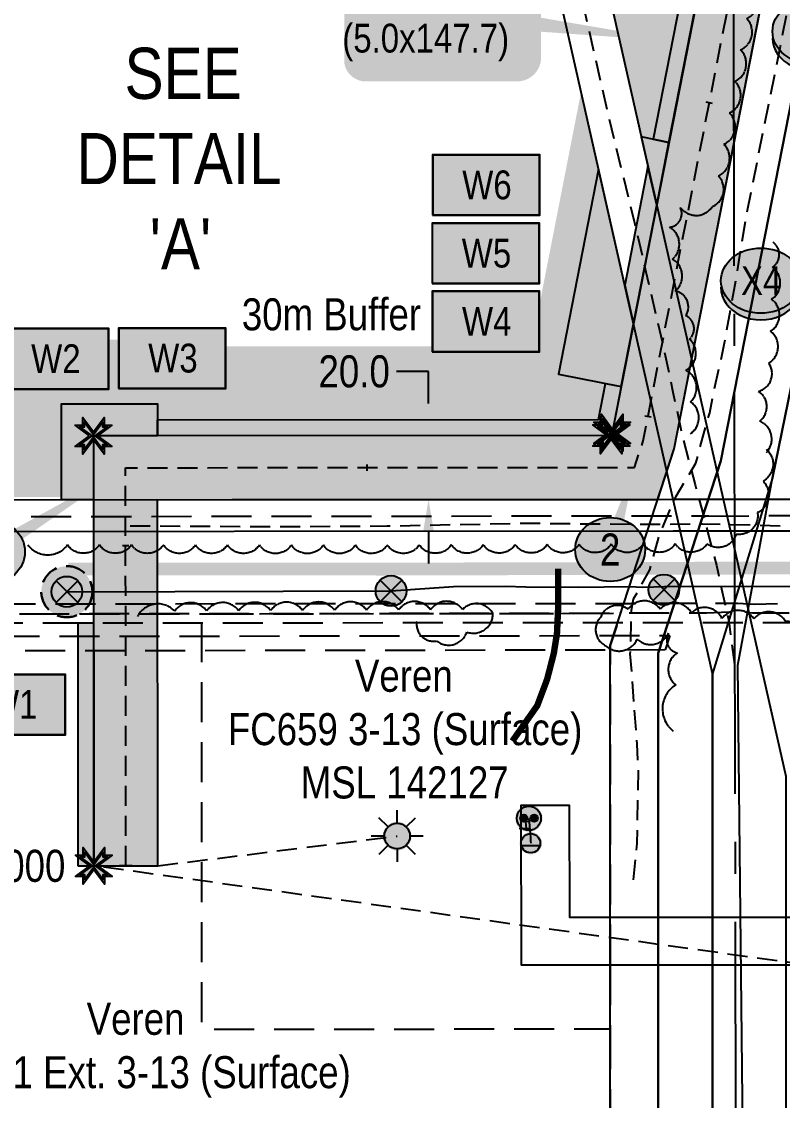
# Model space of a CAD drawing. Extents: x 507923 to 518388, y 6020717 to 6030806.
# Drawn here: x 508623.5 to 508861.2, y 6023186.6 to 6023523.8 of the extents above; entities that cross this region are included whole.
import ezdxf
from ezdxf.enums import TextEntityAlignment as Align

# ---------------------------------------------------------------- set-up
doc = ezdxf.new("R2010")
doc.units = 0
doc.header["$LTSCALE"] = 5
doc.header["$PDSIZE"] = 0.5
for name, pattern in [('0', [1, 1, 0]), ('DASHED4', [1.875, 1.25, -0.625]), ('foc-ACCESSROAD', [3.75, 2.5, -1.25]), ('foc-FLOWLINE', [3.75, 2.5, -1.25]), ('foc-QUARTERLINE', [33, 25, -3, 2, -3]), ('foc-TIELINE', [1.875, 1.25, -0.625]), ('UG_PIPE', [1.875, 1.25, -0.625])]:
    doc.linetypes.add(name, pattern=pattern)
doc.layers.get('Defpoints').update_dxf_attribs({"color": 9})
for name, color, linetype, true_color in [('AS-PIPE-AG', 7, 'Continuous', 0x7d00fa), ('P-100m WELL BORE BUFFER', 7, 'Continuous', 0xf5ffd6), ('P-POWER BUFFER', 7, 'DASHED4', 0x007000)]:
    doc.layers.add(name, color=color, linetype=linetype, true_color=true_color)
for name, color, linetype in [('AS-PIPE-UG', 44, 'UG_PIPE'), ('AS-POWER', 104, 'foc-POWER'), ('AS-POWER-EXISTING-PP', 72, 'Continuous'), ('AS-ROADS', 254, 'Continuous'), ('AS-SYMBOL', 7, 'Continuous'), ('C-RW', 13, 'Continuous'), ('C-WS', 13, 'foc-ACCESSROAD'), ('C-WS-S', 8, 'Continuous'), ('CHAINAGE', 201, 'Continuous'), ('CHAINAGE-T', 201, 'Continuous'), ('DETAIL-T', 7, 'Continuous'), ('F-AR', 190, 'foc-ACCESSROAD'), ('F-EZE', 190, 'foc-FLOWLINE'), ('F-RW', 190, 'Continuous'), ('L-MON', 1, 'Continuous'), ('L-QSEC', 8, 'foc-QUARTERLINE'), ('L-TIE', 7, 'foc-TIELINE'), ('P-BUFFER-H 30m', 51, 'Continuous'), ('P-BUFFER-T', 40, 'Continuous'), ('P-CROSSINGS', 250, 'Continuous'), ('P-ELEVATION', 7, 'Continuous'), ('P-PROPOSED', 10, 'Continuous'), ('P-PROPOSED-H', 21, 'Continuous'), ('P-TEMP-BLOCKS', 250, 'Continuous'), ('P-TEMP-H', 41, 'Continuous'), ('P-TEMP_WORKSPACE', 46, 'Continuous'), ('P-TXT', 4, 'Continuous'), ('T-BUSH', 110, '0'), ('T-TIE', 201, 'foc-TIELINE')]:
    doc.layers.add(name, color=color, linetype=linetype)
for name, color, linetype, lineweight in [('C-WS-T', 13, 'Continuous', 9), ('F-AR-T', 190, 'Continuous', 9), ('F-EZE-T', 190, 'Continuous', 9)]:
    doc.layers.add(name, color=color, linetype=linetype, lineweight=lineweight)
doc.layers.add('P-POWER BUFFER-H', color=7, linetype='0', true_color=0x8aff8a, transparency=0.7)
doc.styles.add('80', font='ARIALN.TTF', dxfattribs={"height": 10})
doc.styles.add('80CG', font='ARIALN.TTF', dxfattribs={"height": 10})
doc.styles.add('80L', font='ARIALN.TTF', dxfattribs={"height": 10})
doc.styles.add('BOLD', font='ARIALNB.TTF')
doc.styles.add('Crossing', font='ARIALN.TTF', dxfattribs={"height": 10})
doc.styles.add('foc-LtypeFont', font='ARIALN.TTF', dxfattribs={"height": 7.35})
doc.linetypes.add('foc-POWER', pattern='A,6,-1,["P",foc-LtypeFont,S=0.2,R=0,X=-0.625,Y=-0.75],-1.24,4', length=12.24)
doc.dimstyles.new('Compass 5 000', dxfattribs={"dimscale": 5, "dimtxt": 9, "dimasz": 2, "dimexe": 0.2, "dimexo": 0.0625, "dimgap": 0.5, "dimtad": 0, "dimtih": 1, "dimtoh": 1, "dimzin": 0, "dimdsep": 46, "dimtxsty": '80CG', "dimcen": 0.1, "dimse1": 1, "dimse2": 1, "dimclrd": 256, "dimclrt": 256, "dimaunit": 1, "dimadec": 4, "dimazin": 0, "dimtfac": 0.06, "dimtofl": 0, "dimtmove": 0, "dimatfit": 1, "dimfxl": 0.2, "dimtolj": 1, "dimtzin": 0, "dimlwd": -1, "dimarcsym": 0})

# ---------------------------------------------------------------- blocks, each defined once
blk = doc.blocks.new('*D407')
at = {"layer": 'Defpoints', "color": 0, "transparency": 16777216}
for p in [(508550.78, 6023368.99), (508956.03, 6023369.48), (508956.06, 6023339)]:
    blk.add_point(p, dxfattribs=at)
at = {"layer": 'F-AR-T', "transparency": 16777216}
for p, q in [((508550.74, 6023404.83), (508540.74, 6023404.83)), ((508550.77, 6023378.99), (508550.74, 6023404.83)), ((508550.83, 6023328.51), (508550.84, 6023318.51))]:
    blk.add_line(p, q, dxfattribs=at)
for points in [[(508552.44, 6023379), (508549.1, 6023378.99), (508550.78, 6023368.99)], [(508552.5, 6023328.51), (508549.17, 6023328.51), (508550.82, 6023338.51)]]:
    blk.add_solid(points, dxfattribs=at)
at = {"layer": 'F-AR-T', "transparency": 16777216, "insert": (508512.78, 6023404.83), "char_height": 10, "attachment_point": 5, "style": '80CG'}
blk.add_mtext('\\A1;Razor\\P30.48 A/R\\PLOC 2625', dxfattribs=at)
blk = doc.blocks.new('*D424')
at = {"layer": 'Defpoints', "color": 0, "transparency": 16777216}
for p in [(508675.74, 6023331.72), (508583.6, 6023327.04), (508675.75, 6023327.15)]:
    blk.add_point(p, dxfattribs=at)
at = {"layer": 'F-EZE-T', "transparency": 16777216}
for p, q in [((508583.59, 6023341.61), (508583.58, 6023351.61)), ((508583.62, 6023317.04), (508583.63, 6023307.04)), ((508583.76, 6023195.91), (508583.63, 6023307.04)), ((508573.76, 6023195.91), (508583.76, 6023195.91))]:
    blk.add_line(p, q, dxfattribs=at)
for points in [[(508585.25, 6023341.61), (508581.92, 6023341.61), (508583.6, 6023331.61)], [(508585.28, 6023317.04), (508581.95, 6023317.04), (508583.6, 6023327.04)]]:
    blk.add_solid(points, dxfattribs=at)
at = {"layer": 'F-EZE-T', "transparency": 16777216, "insert": (508511.17, 6023195.91), "char_height": 10, "attachment_point": 5, "style": '80CG'}
blk.add_mtext('\\A1;ATCO\\PVariable Width\\PVegetation Control R/W\\PEZE 890430', dxfattribs=at)
blk = doc.blocks.new('POWERPOLE')
h = blk.add_hatch(color=255)
edge = h.paths.add_edge_path()
edge.add_arc((0, 0), 0.96, 0, 360)
at = {"linetype": 'Continuous'}
for p, q in [((0.679, -0.679), (-0.679, 0.679)), ((-0.679, -0.679), (0.679, 0.679))]:
    blk.add_line(p, q, dxfattribs=at)
blk.add_circle((0, 0), 0.96, dxfattribs=at)
blk = doc.blocks.new('PIG')
h = blk.add_hatch(color=255)
h.dxf.hatch_style = 1
edge = h.paths.add_edge_path()
edge.add_arc((0, 0), 0.85, 0, 360)
at = {"layer": 'AS-SYMBOL'}
h = blk.add_hatch(color=13, dxfattribs=at)
h.dxf.hatch_style = 1
h.paths.add_polyline_path([(-0.101, 0.005, 1), (-0.551, 0.005, 1)])
h = blk.add_hatch(color=13, dxfattribs=at)
h.dxf.hatch_style = 1
h.paths.add_polyline_path([(0.101, 0.005, 1), (0.551, 0.005, 1)])
at = {"layer": 'AS-SYMBOL', "color": 13}
for centre, radius in [((0, 0), 0.75), ((-0.326, 0.005), 0.225), ((0.326, 0.005), 0.225)]:
    blk.add_circle(centre, radius, dxfattribs=at)
blk = doc.blocks.new('RISER')
h = blk.add_hatch(color=255)
h.dxf.hatch_style = 1
edge = h.paths.add_edge_path()
edge.add_arc((0, 0), 0.7, 0, 360)
blk.add_hatch(color=13).paths.add_polyline_path([(0.581, -0.15), (-0.581, -0.15, 0.774597)])
at = {"color": 13}
blk.add_line((-0.581, -0.15), (0.581, -0.15), dxfattribs=at)
blk.add_circle((0, 0), 0.6, dxfattribs=at)
blk = doc.blocks.new('GAS')
h = blk.add_hatch(color=255)
h.dxf.hatch_style = 1
edge = h.paths.add_edge_path()
edge.add_arc((0, 0), 0.9, 0, 360)
for p, q in [((0, 0.808), (0, 1.616)), ((-0.571, 0.571), (-1.142, 1.142)), ((0.571, 0.571), (1.142, 1.142)), ((-0.808, 0), (-1.616, 0)), ((1.616, 0), (0.808, 0)), ((-0.571, -0.571), (-1.142, -1.142)), ((1.142, -1.142), (0.571, -0.571)), ((0, -0.808), (0, -1.616))]:
    blk.add_line(p, q)
blk.add_circle((0, 0), 0.8)
blk = doc.blocks.new('xing2')
h = blk.add_hatch(color=50)
h.dxf.hatch_style = 1
edge = h.paths.add_edge_path()
edge.add_ellipse((0, 0), major_axis=(-12.5, 0), ratio=0.816297, start_angle=0, end_angle=360)
h = blk.add_hatch(color=250)
h.dxf.hatch_style = 1
edge = h.paths.add_edge_path()
edge.add_ellipse((0, -2.05), major_axis=(-12.5, 0), ratio=0.816297, start_angle=0, end_angle=180)
edge.add_line((12.5, -2.05), (12.5, 0))
edge.add_ellipse((0, 0), major_axis=(-12.5, 0), ratio=0.816297, start_angle=0, end_angle=180, ccw=False)
edge.add_line((-12.5, 0), (-12.5, -2.05))
at = {"color": 250}
blk.add_ellipse((0, 0), major_axis=(-12.5, 0), ratio=0.816297, dxfattribs=at)
blk.add_ellipse((0, -2.05), major_axis=(-12.5, 0), ratio=0.816297, start_param=0, end_param=3.141593, dxfattribs=at)
at = {"color": 250, "style": 'Crossing'}
blk.add_attdef('CROSSING', text='', height=9, dxfattribs=at).set_placement((0.09, 0.02), align=Align.MIDDLE_CENTER)
at = {"color": 250, "style": 'Crossing', "flags": 1}
for tag, p in [('OWNER', (0.09, -12.49)), ('DESCRIPTION', (0.09, -25.77)), ('LOCATION', (0.09, -39.3)), ('DWG_REF', (0.09, -52.84))]:
    blk.add_attdef(tag, text='', height=9, dxfattribs=at).set_placement(p, align=Align.MIDDLE_CENTER)
blk = doc.blocks.new('Temp_Area_Small_Pink')
at = {"true_color": 0xff8aff}
h = blk.add_hatch(color=211, dxfattribs=at)
h.dxf.hatch_style = 1
h.paths.add_polyline_path([(-16.83, -9.44), (16.33, -9.44), (16.33, 9.05), (-16.83, 9.05)])
at = {"color": 250}
for points in [[(-17.03, -9.64), (16.53, -9.64), (16.53, 9.25), (-17.03, 9.25)], [(-16.93, -9.54), (16.43, -9.54), (16.43, 9.15), (-16.93, 9.15)]]:
    blk.add_lwpolyline(points, close=True, dxfattribs=at)
at = {"color": 250, "style": '80L'}
blk.add_attdef('TEMPORARY', text='', height=9, dxfattribs=at).set_placement((0, -0.15), align=Align.MIDDLE_CENTER)
blk = doc.blocks.new('TEMP')
h = blk.add_hatch(color=255)
h.dxf.hatch_style = 1
h.paths.add_polyline_path([(0, 0.251), (-0.666, 1.152), (-0.666, 0.666), (-1.152, 0.666), (-0.251, 0), (-1.152, -0.666), (-0.666, -0.666), (-0.666, -1.152), (0, -0.251), (0.666, -1.152), (0.666, -0.666), (1.152, -0.666), (0.251, 0), (1.152, 0.666), (0.666, 0.666), (0.666, 1.152)])
h.paths.add_polyline_path([(0.566, 0.849), (0.566, 0.566), (0.849, 0.566), (0.083, 0), (0.849, -0.566), (0.566, -0.566), (0.566, -0.849), (0, -0.083), (-0.566, -0.849), (-0.566, -0.566), (-0.849, -0.566), (-0.083, 0), (-0.849, 0.566), (-0.566, 0.566), (-0.566, 0.849), (0, 0.083)], flags=16)
h = blk.add_hatch(color=1)
h.dxf.hatch_style = 1
h.paths.add_polyline_path([(0, 0.083), (-0.566, 0.849), (-0.566, 0.566), (-0.849, 0.566), (-0.083, 0), (-0.849, -0.566), (-0.566, -0.566), (-0.566, -0.849), (0, -0.083), (0.566, -0.849), (0.566, -0.566), (0.849, -0.566), (0.083, 0), (0.849, 0.566), (0.566, 0.566), (0.566, 0.849)])
at = {"color": 1}
for p, q in [((-0.083, 0), (0.083, 0)), ((0, 0.083), (0, -0.083))]:
    blk.add_line(p, q, dxfattribs=at)
at = {"color": 255, "flags": 128}
blk.add_lwpolyline([(-0.251, 0), (-1.152, 0.666), (-0.666, 0.666), (-0.666, 1.152), (0, 0.251), (0.666, 1.152), (0.666, 0.666), (1.152, 0.666), (0.251, 0), (1.152, -0.666), (0.666, -0.666), (0.666, -1.152), (0, -0.251), (-0.666, -1.152), (-0.666, -0.666), (-1.152, -0.666)], close=True, dxfattribs=at)
at = {"color": 1, "flags": 128}
blk.add_lwpolyline([(-0.083, 0), (-0.849, 0.566), (-0.566, 0.566), (-0.566, 0.849), (0, 0.083), (0.566, 0.849), (0.566, 0.566), (0.849, 0.566), (0.083, 0), (0.849, -0.566), (0.566, -0.566), (0.566, -0.849), (0, -0.083), (-0.566, -0.849), (-0.566, -0.566), (-0.849, -0.566)], close=True, dxfattribs=at)
blk = doc.blocks.new('*U722')
at = {"true_color": 0xff8aff}
h = blk.add_hatch(color=211, dxfattribs=at)
edge = h.paths.add_edge_path()
edge.add_line((-24, -20), (24, -20))
edge.add_arc((24, -14), 6, 270, 360)
edge.add_line((30, -14), (30, 12.5))
edge.add_arc((24, 12.5), 6, 0, 90)
edge.add_line((24, 18.5), (-24, 18.5))
edge.add_arc((-24, 12.5), 6, 90, 180)
edge.add_line((-30, 12.5), (-30, -14))
edge.add_arc((-24, -14), 6, 180, 270)
at = {"color": 250, "flags": 128}
blk.add_lwpolyline([(-24, -20, 3, 3, 0), (24, -20, 3, 3, 0.414214), (30, -14, 3, 3, 0), (30, 12.5, 3, 0, 0.414214), (24, 18.5, 0, 0, 0), (-24, 18.5, 0, 0, 0.414214), (-30, 12.5, 0, 0, 0), (-30, -14, 0, 3, 0.414214)], format="xyseb", close=True, dxfattribs=at)
at = {"flags": 128}
blk.add_lwpolyline([(74.91, -9.02, 0, 7.5, 0), (0, 0, 0, 0, 0)], format="xyseb", dxfattribs=at)
at = {"color": 250}
for tag, p, height, style in [('TEMP_AREA_W1_001', (-9.21, 2.24), 12, 'BOLD'), ('ENTER_TEXT_001', (-30.66, -12.47), 9, '80')]:
    blk.add_attdef(tag, p, '', height=height, dxfattribs=dict(at, style=style))
blk = doc.blocks.new('*D757')
at = {"layer": 'Defpoints', "color": 0, "transparency": 16777216}
for p in [(508703.82, 6023394.36), (508750.6, 6023394.39), (508703.83, 6023374.37)]:
    blk.add_point(p, dxfattribs=at)
at = {"layer": 'P-TXT', "transparency": 16777216}
for p, q in [((508750.58, 6023414.39), (508740.58, 6023414.39)), ((508750.59, 6023404.39), (508750.58, 6023414.39)), ((508750.62, 6023364.4), (508750.63, 6023354.4))]:
    blk.add_line(p, q, dxfattribs=at)
for points in [[(508752.26, 6023404.39), (508748.92, 6023404.39), (508750.6, 6023394.39)], [(508752.29, 6023364.4), (508748.95, 6023364.4), (508750.61, 6023374.4)]]:
    blk.add_solid(points, dxfattribs=at)
at = {"layer": 'P-TXT', "transparency": 16777216, "insert": (508727.38, 6023414.39), "char_height": 10, "attachment_point": 5, "style": '80CG'}
blk.add_mtext('\\A1;20.0', dxfattribs=at)
blk = doc.blocks.new('*U759')
at = {"layer": 'P-ELEVATION'}
h = blk.add_hatch(color=111, dxfattribs=at)
h.dxf.hatch_style = 1
edge = h.paths.add_edge_path()
edge.add_ellipse((0, 0), major_axis=(-10.94, 0), ratio=0.913794, start_angle=0, end_angle=360)
at = {"layer": 'P-ELEVATION', "color": 7, "flags": 128}
blk.add_lwpolyline([(0, 0, 5, 0, 0), (42.41, 26.28, 0, 0, 0)], format="xyseb", dxfattribs=at)
at = {"layer": 'P-ELEVATION', "color": 7}
blk.add_ellipse((0, 0), major_axis=(-10.94, 0), ratio=0.913794, dxfattribs=at)
at = {"layer": 'P-ELEVATION', "style": '80'}
blk.add_attdef('BEND', text='', height=10, dxfattribs=at).set_placement((0, 0), align=Align.MIDDLE_CENTER)
blk = doc.blocks.new('*U760')
at = {"layer": 'P-ELEVATION'}
h = blk.add_hatch(color=111, dxfattribs=at)
h.dxf.hatch_style = 1
edge = h.paths.add_edge_path()
edge.add_ellipse((0, 0), major_axis=(-10.94, 0), ratio=0.913794, start_angle=0, end_angle=360)
at = {"layer": 'P-ELEVATION', "color": 7, "flags": 128}
blk.add_lwpolyline([(0, 0, 5, 0, 0), (7.63, 25.69, 0, 0, 0)], format="xyseb", dxfattribs=at)
at = {"layer": 'P-ELEVATION', "color": 7}
blk.add_ellipse((0, 0), major_axis=(-10.94, 0), ratio=0.913794, dxfattribs=at)
at = {"layer": 'P-ELEVATION', "style": '80'}
blk.add_attdef('BEND', text='', height=10, dxfattribs=at).set_placement((0, 0), align=Align.MIDDLE_CENTER)

msp = doc.modelspace()

# ---------------------------------------------------------------- hatches: boundary and pattern name
at = {"layer": 'P-BUFFER-H 30m'}
h = msp.add_hatch(color=256, dxfattribs=at)
h.dxf.hatch_style = 1
h.paths.add_polyline_path([(508805.542, 6023538.866), (508821.916, 6023466.385), (508854.088, 6023630.848), (508910.945, 6024127.726), (508880.73, 6024127.422), (508824.433, 6023635.437)])
h = msp.add_hatch(color=256, dxfattribs=at)
h.dxf.hatch_style = 1
edge = h.paths.add_edge_path()
edge.add_line((508814.669, 6023429.339), (508798.298, 6023501.833))
edge.add_line((508798.298, 6023501.833), (508783.15, 6023424.399))
edge.add_line((508783.15, 6023424.399), (508645.931, 6023424.299))
edge.add_arc((508645.952, 6023394.315), 29.984, 90.04188, 180.04188)
edge.add_line((508615.969, 6023394.293), (508615.982, 6023375.172))
edge.add_line((508615.982, 6023375.172), (508645.966, 6023375.21))
edge.add_line((508645.966, 6023375.21), (508645.952, 6023394.315))
edge.add_line((508645.952, 6023394.315), (508807.731, 6023394.433))
edge.add_line((508807.731, 6023394.433), (508808.007, 6023395.281))
edge.add_line((508808.007, 6023395.281), (508814.671, 6023429.347))
edge.add_line((508814.671, 6023429.347), (508814.669, 6023429.339))
at = {"layer": 'P-POWER BUFFER-H'}
h = msp.add_hatch(color=256, dxfattribs=at)
h.dxf.hatch_style = 1
edge = h.paths.add_edge_path()
edge.add_arc((508637.606, 6023345.588), 7.996, 0, 360)
at = {"layer": 'P-PROPOSED-H'}
h = msp.add_hatch(color=256, dxfattribs=at)
h.dxf.hatch_style = 1
h.paths.add_polyline_path([(508646.051, 6023259.935), (508666.04, 6023259.95), (508665.956, 6023374.34), (508822.253, 6023374.454), (508827.391, 6023390.252), (508873.857, 6023627.788), (508932.805, 6024142.939), (508967.207, 6024443.585), (509018.438, 6024891.876), (509009.2, 6024944.624), (509012.904, 6024977.219), (508940.142, 6024977.166), (508940.056, 6025078.613), (508988.322, 6025092.714), (509007.159, 6025103.664), (509010.135, 6025129.851), (509043.912, 6025156.631), (509056.821, 6025269.566), (509067.952, 6025366.946), (509048.092, 6025369.216), (509036.961, 6025271.836), (509024.993, 6025167.141), (508991.212, 6025140.357), (508988.432, 6025115.899), (508980.38, 6025111.218), (508920.054, 6025093.594), (508920.17, 6024957.162), (508989.003, 6024957.212), (508989.012, 6024944.016), (508998.25, 6024891.274), (508947.348, 6024445.857), (508912.945, 6024145.211), (508854.088, 6023630.848), (508808.007, 6023395.281), (508807.731, 6023394.433), (508645.952, 6023394.315)])
at = {"layer": 'P-TEMP-H'}
h = msp.add_hatch(color=256, dxfattribs=at)
h.dxf.hatch_style = 1
h.paths.add_polyline_path([(508849.145, 6023631.613), (508820.849, 6023486.962), (508825.753, 6023486.002), (508854.088, 6023630.848)])
h = msp.add_hatch(color=256, dxfattribs=at)
h.dxf.hatch_style = 1
h.paths.add_polyline_path([(508821.916, 6023466.385), (508825.753, 6023486.002), (508817.102, 6023487.695)])
h = msp.add_hatch(color=256, dxfattribs=at)
h.dxf.hatch_style = 1
h.paths.add_polyline_path([(508811.94, 6023441.419), (508814.669, 6023429.339), (508821.916, 6023466.385), (508819.187, 6023478.465)])
h = msp.add_hatch(color=256, dxfattribs=at)
h.dxf.hatch_style = 1
h.paths.add_polyline_path([(508810.831, 6023409.722), (508814.669, 6023429.339), (508803.753, 6023477.659), (508791.214, 6023413.559)])
h = msp.add_hatch(color=256, dxfattribs=at)
h.dxf.hatch_style = 1
h.paths.add_polyline_path([(508810.831, 6023409.722), (508808.007, 6023395.281), (508807.731, 6023394.433), (508665.942, 6023394.33), (508665.938, 6023399.327), (508803.726, 6023399.428), (508805.927, 6023410.681)])
h = msp.add_hatch(color=256, dxfattribs=at)
h.dxf.hatch_style = 1
h.paths.add_polyline_path([(508665.942, 6023394.33), (508645.952, 6023394.315), (508645.967, 6023374.326), (508635.972, 6023374.318), (508635.951, 6023404.302), (508665.934, 6023404.324)])
h = msp.add_hatch(color=256, dxfattribs=at)
h.dxf.hatch_style = 1
h.paths.add_polyline_path([(508641.053, 6023259.932), (508646.051, 6023259.935), (508645.995, 6023335.736), (508640.998, 6023335.732)])

# ---------------------------------------------------------------- linework, layer by layer
at = {"layer": 'AS-PIPE-AG', "flags": 128}
for points in [[(508781.188, 6023271.598), (508781.036, 6023273.649), (508781.045, 6023273.726), (508781.217, 6023273.786), (508782.106, 6023273.857)], [(508781.986, 6023274.69), (508782.434, 6023268.919), (508782.471, 6023268.248), (508782.518, 6023267.676), (508782.547, 6023266.99)], [(508782.244, 6023271.622), (508778.967, 6023271.442)]]:
    msp.add_lwpolyline(points, dxfattribs=at)
at = {"layer": 'AS-PIPE-UG', "flags": 128}
for points in [[(508683.189, 6024041.881), (508692.053, 6024001.191), (508701.884, 6023957.817), (508726.277, 6023853.831), (508735.729, 6023804.608), (508746.856, 6023764.816), (508753.695, 6023731.476), (508760.148, 6023700.978), (508769.335, 6023658.793), (508778.358, 6023620.263), (508786.965, 6023583.781), (508793.154, 6023556.332), (508799.344, 6023527.16), (508806.989, 6023493.458), (508815.096, 6023460.444), (508823.981, 6023422.17), (508826.888, 6023408.466), (508830.073, 6023393.714), (508833.954, 6023378.974), (508836.525, 6023369.392), (508840.559, 6023353.829), (508844.403, 6023336.437), (508846.602, 6023320.45)], [(508814.814, 6023311.274), (508813.67, 6023326.17), (508814.079, 6023339.798), (508814.659, 6023343.377), (508816.546, 6023346.601), (508819.747, 6023352.423), (508822.81, 6023363.467), (508827.964, 6023375.432), (508834.157, 6023385.783), (508838.467, 6023401.508), (508839.728, 6023407.783), (508843.017, 6023422.791), (508846.448, 6023441.593), (508849.958, 6023463.1), (508855.518, 6023491.034), (508860.594, 6023516.087), (508867.033, 6023549.015), (508873.102, 6023580.687), (508879.688, 6023614.962)], [(508657.361, 6023366.188), (508699.353, 6023365.947), (508737.641, 6023366.133), (508780.145, 6023367.021), (508804.612, 6023366.758), (508822.232, 6023366.715), (508836.237, 6023366.819), (508870.398, 6023365.976)], [(508814.635, 6023255.528), (508815.802, 6023266.889), (508816.192, 6023289.989), (508815.849, 6023298.009), (508814.814, 6023311.274)]]:
    msp.add_lwpolyline(points, dxfattribs=at)
at = {"layer": 'AS-POWER', "flags": 128}
msp.add_lwpolyline([(508637.606, 6023345.588), (508738.896, 6023345.827), (508758.447, 6023347.217), (508774.687, 6023347.316), (508781.034, 6023347.126), (508797.547, 6023346.993), (508805.49, 6023347.065), (508813.372, 6023347.164), (508817.574, 6023347.055), (508824.309, 6023347.168), (508921.941, 6023347.4)], dxfattribs=at)
at = {"layer": 'AS-ROADS', "flags": 128}
for points, const_width in [([(508638.029, 6023352.665), (508698.705, 6023352.675), (508738.296, 6023352.648), (508876.085, 6023353.046), (508918.374, 6023353.044), (508950.292, 6023352.901)], 3.998), ([(508791.157, 6023352.82), (508791.133, 6023340.865), (508790.754, 6023332.539), (508789.762, 6023326.329), (508787.679, 6023318.237), (508784.61, 6023310.014), (508776.813, 6023298.885)], 1.999)]:
    msp.add_lwpolyline(points, dxfattribs=dict(at, const_width=const_width))
at = {"layer": 'C-RW'}
msp.add_lwpolyline([(508901, 6023148.41), (508900.977, 6023228.892), (508885.734, 6023228.891), (508864.409, 6023228.888), (508849.166, 6023228.886), (508846.48, 6023228.886), (508841.561, 6023228.885), (508824.568, 6023228.883), (508809.593, 6023228.881), (508779.668, 6023228.877), (508779.584, 6023278.859), (508794.584, 6023278.862), (508794.669, 6023243.883), (508809.589, 6023243.885), (508824.565, 6023243.886), (508841.557, 6023243.888), (508846.451, 6023243.889), (508849.162, 6023243.889), (508864.405, 6023243.891), (508885.73, 6023243.893), (508900.973, 6023243.896), (508915.976, 6023243.897), (508916.003, 6023148.45)], dxfattribs=at)
at = {"layer": 'C-WS', "flags": 128}
msp.add_lwpolyline([(508807.418, 6023208.895), (508807.43, 6023166.24), (508560.23, 6023166.13), (508560.12, 6023338.562), (508810.668, 6023338.84)], dxfattribs=at)
msp.add_lwpolyline([(508807.414, 6023228.881), (508807.418, 6023208.895), (508679.776, 6023208.735), (508679.758, 6023327.156), (508679.757, 6023331.721), (508679.756, 6023335.763), (508679.756, 6023338.669), (508810.668, 6023338.84), (508807.398, 6023328.808), (508807.398, 6023327.316), (508807.414, 6023228.881)], close=True, dxfattribs=at)
at = {"layer": 'CHAINAGE'}
for p, q in [((508839.339, 6023498.185), (508837.377, 6023498.569)), ((508820.151, 6023400.098), (508818.19, 6023400.481)), ((508731.463, 6023383.383), (508731.462, 6023385.382)), ((508656.972, 6023359.89), (508654.973, 6023359.888))]:
    msp.add_line(p, q, dxfattribs=at)
at = {"layer": 'CHAINAGE-T'}
msp.add_line((508658.044, 6023259.944), (508654.046, 6023259.941), dxfattribs=at)
at = {"layer": 'F-AR', "flags": 128}
msp.add_lwpolyline([(508838.201, 6023369.342), (508846.209, 6023369.161), (508856.08, 6023369.364), (508857.869, 6023369.365), (508873.402, 6023369.384), (508895.137, 6023369.41), (508985.448, 6023369.518), (508985.446, 6023365.63), (508985.518, 6023355.654), (508985.547, 6023342.08), (508985.553, 6023339.031), (508904.704, 6023338.934), (508889.168, 6023338.915), (508867.434, 6023338.89), (508853.055, 6023338.873), (508851.899, 6023338.871), (508846.267, 6023339.221), (508837.442, 6023338.854), (508828.257, 6023338.843), (508812.519, 6023338.842), (508594.743, 6023338.564), (508426.699, 6023338.555), (508416.697, 6023338.554), (508415.764, 6023338.554), (508401.724, 6023338.553), (508362.803, 6023338.551), (508347.808, 6023338.55), (508337.804, 6023338.55), (508331.977, 6023338.549), (508328.928, 6023338.549), (508328.878, 6023364.843), (508328.87, 6023369.036), (508331.918, 6023369.036), (508337.83, 6023369.036), (508347.824, 6023369.036), (508362.828, 6023369.037), (508594.73, 6023369.05), (508822.427, 6023369.322), (508830.553, 6023369.332), (508838.201, 6023369.342)], close=True, dxfattribs=at)
at = {"layer": 'F-EZE', "flags": 128}
for points in [[(508847.162, 6023341.978), (508852.442, 6023341.731), (508868.042, 6023341.994), (508872.667, 6023341.997), (508889.774, 6023342.01), (508894.402, 6023342.014), (508905.309, 6023342.021), (508985.547, 6023342.08), (508985.553, 6023339.031), (508985.559, 6023335.983), (508904.116, 6023335.923), (508894.406, 6023335.916), (508888.581, 6023335.912), (508872.671, 6023335.9), (508866.848, 6023335.896), (508853.73, 6023335.885), (508851.314, 6023335.884), (508846.273, 6023335.88), (508845.154, 6023335.879), (508838.116, 6023335.873), (508831.462, 6023335.868), (508827.287, 6023335.865), (508811.553, 6023335.873), (508594.746, 6023335.694), (508416.703, 6023335.561), (508401.726, 6023335.55), (508362.8, 6023335.522), (508347.811, 6023335.511), (508337.815, 6023335.503), (508331.982, 6023335.499), (508331.979, 6023337.409), (508331.977, 6023338.549), (508331.971, 6023341.597), (508337.807, 6023341.601), (508347.812, 6023341.608), (508362.805, 6023341.618), (508415.816, 6023341.656), (508434.383, 6023341.669), (508813.527, 6023341.952), (508829.275, 6023341.964), (508831.458, 6023341.966), (508836.737, 6023341.97), (508846.261, 6023341.977), (508847.162, 6023341.978)], [(508824.544, 6023327.407), (508809.571, 6023327.319), (508679.758, 6023327.153), (508426.073, 6023326.85), (508416.726, 6023326.84), (508415.569, 6023326.838), (508401.732, 6023326.822), (508362.793, 6023326.777), (508347.797, 6023326.76), (508347.843, 6023331.33), (508362.797, 6023331.348), (508401.729, 6023331.393), (508415.645, 6023331.409), (508416.725, 6023331.41), (508426.149, 6023331.421), (508679.757, 6023331.723), (508810.249, 6023331.878), (508825.995, 6023331.902), (508824.544, 6023327.407)]]:
    msp.add_lwpolyline(points, close=True, dxfattribs=at)
at = {"layer": 'F-RW', "flags": 128}
for points in [[(508790.497, 6023017.956), (508807.446, 6023032.656), (508807.418, 6023208.895), (508807.398, 6023327.316), (508807.398, 6023328.808), (508827.386, 6023390.284), (508873.948, 6023627.846), (508967.224, 6024443.662), (509018.438, 6024891.876), (509009.2, 6024944.624), (509012.904, 6024977.219), (509018.08, 6025022.948), (509021.085, 6025049.403), (509023.391, 6025069.692), (509024.519, 6025079.623), (509025.083, 6025084.588), (509029.041, 6025119.425), (509062.81, 6025146.202), (509080.739, 6025304.285), (509123.925, 6025682.249), (509109.707, 6025699.15), (509101.579, 6025708.632)], [(509122.292, 6025708.617), (509140.73, 6025685.963), (509140.617, 6025685.003), (509136.849, 6025652.857), (509136.398, 6025648.877), (509133.07, 6025619.548), (509132.184, 6025611.741), (509124.068, 6025551.505), (509082.459, 6025187.342), (509076.865, 6025138.382), (509043.155, 6025111.628), (509035.323, 6025041.917), (509024.864, 6024950.94), (509034.125, 6024898.419), (508925.024, 6023942.595), (508888.775, 6023625.549), (508841.942, 6023386.451), (508822.401, 6023326.397), (508822.412, 6023148.222), (508822.416, 6023118.042), (508822.336, 6023026.331), (508812.806, 6023018.017)], [(508812.806, 6023018.017), (508822.336, 6023026.331), (508822.416, 6023118.042), (508822.412, 6023148.222), (508822.401, 6023326.397), (508841.942, 6023386.451), (508888.775, 6023625.549), (509034.125, 6024898.419), (509024.864, 6024950.94), (509035.323, 6025041.917), (509042.483, 6025053.248), (509051.374, 6025067.314), (509057.3, 6025076.691), (509060.264, 6025081.379), (509074.517, 6025103.927), (509076.865, 6025138.382), (509124.068, 6025551.505), (509132.184, 6025611.741), (509133.07, 6025619.548), (509136.398, 6025648.877), (509136.849, 6025652.857), (509140.617, 6025685.003), (509140.73, 6025685.963), (509122.292, 6025708.617)], [(509035.64, 6024747.078), (508971.208, 6024181.483), (508970.989, 6024179.61), (508970.846, 6024178.356), (508970.535, 6024175.632), (508970.332, 6024173.877), (508967.172, 6024146.103), (508966.967, 6024144.23), (508965.253, 6024129.232), (508943.996, 6023942.652), (508907.686, 6023623.856), (508858.099, 6023381.194), (508839.373, 6023319.983), (508839.398, 6023148.268), (508839.418, 6023018.668), (508838.752, 6023018.087)], [(508849.225, 6023018.116), (508849.197, 6023118.115), (508849.188, 6023148.273), (508847.261, 6023322.606), (508858.099, 6023381.194), (508907.686, 6023623.856), (508943.996, 6023942.652), (508965.253, 6024129.232), (508966.967, 6024144.23), (508967.172, 6024146.103), (508970.332, 6024173.877), (508970.535, 6024175.632), (508970.846, 6024178.356), (508970.989, 6024179.61), (508971.208, 6024181.483), (509035.64, 6024747.078)], [(508839.417, 6023018.089), (508839.418, 6023018.668), (508839.398, 6023148.268), (508839.373, 6023319.983), (508676.319, 6024041.862)], [(508691.903, 6024041.905), (508862.226, 6023287.948), (508862.246, 6023148.33), (508862.265, 6023018.151)]]:
    msp.add_lwpolyline(points, dxfattribs=at)
msp.add_lwpolyline([(508223.71, 6023343.857), (508237.452, 6023351.837), (508247.453, 6023357.644), (508257.453, 6023363.45), (508275.716, 6023374.055), (508827.063, 6023374.458), (508838.021, 6023374.466), (508872.413, 6023374.491), (509017.825, 6023374.597), (509050.938, 6023342.976), (509044.035, 6023335.748), (509013.823, 6023364.6), (508872.42, 6023364.496), (508838.029, 6023364.471), (508827.07, 6023364.463), (508278.411, 6023364.062), (508262.472, 6023354.807), (508252.471, 6023349), (508242.471, 6023343.194), (508228.728, 6023335.214)], close=True, dxfattribs=at)
at = {"layer": 'L-QSEC'}
msp.add_line((508845.175, 6023902.377), (508846.656, 6023138.225), dxfattribs=at)
at = {"layer": 'L-TIE', "flags": 128}
for points in [[(508666.04, 6023259.95), (508740.813, 6023269.211)], [(509648.803, 6023120.285), (508646.051, 6023259.935)]]:
    msp.add_lwpolyline(points, dxfattribs=at)
at = {"layer": 'P-POWER BUFFER', "linetype": 'DASHED4', "lineweight": 30}
msp.add_circle((508637.606, 6023345.588), 7.996, dxfattribs=at)
at = {"layer": 'P-TEMP_WORKSPACE', "flags": 128}
for points in [[(508849.145, 6023631.613), (508820.849, 6023486.962), (508825.753, 6023486.002), (508854.088, 6023630.848)], [(508811.94, 6023441.419), (508814.669, 6023429.339), (508821.916, 6023466.385), (508819.187, 6023478.465)]]:
    msp.add_lwpolyline(points, close=True, dxfattribs=at)
at = {"layer": 'P-TEMP_WORKSPACE'}
for points in [[(508821.916, 6023466.385), (508825.753, 6023486.002), (508817.102, 6023487.695)], [(508810.831, 6023409.722), (508814.669, 6023429.339), (508803.753, 6023477.659), (508791.214, 6023413.559)], [(508810.831, 6023409.722), (508808.007, 6023395.281), (508807.731, 6023394.433), (508665.942, 6023394.33), (508665.938, 6023399.327), (508803.726, 6023399.428), (508805.927, 6023410.681)], [(508665.942, 6023394.33), (508645.952, 6023394.315), (508645.967, 6023374.326), (508635.972, 6023374.318), (508635.951, 6023404.302), (508665.934, 6023404.324)], [(508641.053, 6023259.932), (508646.051, 6023259.935), (508645.995, 6023335.736), (508640.998, 6023335.732)]]:
    msp.add_lwpolyline(points, close=True, dxfattribs=at)
at = {"layer": 'T-BUSH', "flags": 128}
for points in [[(508832.464, 6023394.95, 0.5205671), (508832.501, 6023404.945, 0.5205671), (508830.989, 6023414.79, 0.5205671), (508832.193, 6023424.5, 0.5205671), (508831.06, 6023431.851, 0.5205671), (508827.709, 6023439.564, 0.5205671), (508826.831, 6023449.52, 0.5205671), (508825.953, 6023459.476, 0.5205671), (508829.287, 6023465.666, 0.5205671), (508839.279, 6023465.902, 0.5205671), (508841.198, 6023475.522, 0.5205671), (508842.923, 6023485.366, 0.5205671), (508844.648, 6023495.211, 0.5205671), (508846.374, 6023505.056, 0.5205671), (508848.131, 6023514.894, 0.5205671), (508850.031, 6023524.707, 0.5205671), (508851.932, 6023534.519, 0.5205671), (508853.833, 6023544.331, 0.5205671), (508855.734, 6023554.143, 0.5205671), (508857.635, 6023563.956, 0.5205671), (508859.689, 6023573.736, 0.5205671), (508861.805, 6023583.504, 0.5205671), (508863.922, 6023593.272, 0.5205671), (508866.039, 6023603.04, 0.5205671), (508868.155, 6023612.808, 0.5205671), (508870.18, 6023622.591, 0.5205671), (508871.182, 6023632.535, 0.5205671), (508872.184, 6023642.479, 0.5205671), (508873.186, 6023652.424, 0.5205671), (508874.187, 6023662.368, 0.5205671), (508875.189, 6023672.312, 0.5205671), (508876.191, 6023682.257, 0.5205671), (508877.193, 6023692.201, 0.5205671), (508878.286, 6023702.135, 0.5205671), (508879.434, 6023712.064, 0.5205671), (508880.582, 6023721.992, 0.5205671), (508881.73, 6023731.921, 0.5205671), (508882.878, 6023741.849, 0.5205671), (508884.026, 6023751.778, 0.5205671), (508885.174, 6023761.706, 0.5205671), (508886.423, 6023771.622, 0.5205671), (508887.839, 6023781.516, 0.5205671), (508889.255, 6023791.409, 0.5205671), (508890.671, 6023801.303, 0.5205671), (508892.087, 6023811.197, 0.5205671), (508893.503, 6023821.091, 0.5205671), (508894.824, 6023830.997, 0.5205671), (508895.955, 6023840.927, 0.5205671), (508897.086, 6023850.858, 0.5205671), (508898.217, 6023860.788, 0.5205671), (508899.347, 6023870.719, 0.5205671), (508900.478, 6023880.649, 0.5205671), (508901.534, 6023890.588, 0.5205671), (508902.508, 6023900.535, 0.5205671), (508903.483, 6023910.482, 0.5205671), (508904.457, 6023920.429, 0.5205671), (508905.432, 6023930.376, 0.5205671), (508906.418, 6023940.322, 0.5205671), (508907.552, 6023950.252, 0.5205671), (508908.687, 6023960.182, 0.5205671), (508909.821, 6023970.112, 0.5205671), (508910.955, 6023980.042, 0.5205671), (508912.089, 6023989.972, 0.5205671), (508913.224, 6023999.902, 0.5205671), (508914.358, 6024009.832, 0.5205671), (508915.492, 6024019.762, 0.5205671), (508916.575, 6024029.698, 0.5205671), (508917.637, 6024039.636, 0.5205671), (508918.698, 6024049.574, 0.5205671), (508919.76, 6024059.512, 0.5205671), (508920.822, 6024069.451, 0.5205671), (508921.883, 6024079.389, 0.5205671), (508922.945, 6024089.327, 0.5205671), (508920.193, 6024096.32, 0.5205671), (508915.442, 6024101.676, 0.5205671), (508916.735, 6024111.587, 0.5205671), (508918.028, 6024121.497, 0.5205671), (508919.321, 6024131.408, 0.5205671), (508927.654, 6024130.752, 0.5205671), (508930.661, 6024135.485, 0.5205671)], [(508856.248, 6023389.142, 0.5205671), (508854.11, 6023398.905, 0.5205671), (508853.71, 6023408.179, 0.5205671), (508856.942, 6023416.999, 0.5205671), (508857.516, 6023426.978, 0.5205671), (508857.817, 6023436.967, 0.5205671), (508858.072, 6023446.958, 0.5205671), (508858.272, 6023454.797, 0.5205671)], [(508856.195, 6023390.096, -0.5205671), (508855.153, 6023380.155, -0.5205671), (508853.403, 6023370.326, -0.5205671), (508846.72, 6023363.549, -0.5205671), (508837.689, 6023360.553, -0.5205671), (508827.694, 6023360.507, -0.5205671), (508817.7, 6023360.461, -0.5205671), (508807.705, 6023360.415, -0.5205671), (508797.711, 6023360.369, -0.5205671), (508787.716, 6023360.323, -0.5205671), (508777.722, 6023360.277, -0.5205671), (508767.727, 6023360.231, -0.5205671), (508757.732, 6023360.201, -0.5205671), (508747.738, 6023360.175, -0.5205671), (508737.743, 6023360.149, -0.5205671), (508727.749, 6023360.124, -0.5205671), (508717.754, 6023360.116, -0.5205671), (508707.759, 6023360.128, -0.5205671), (508697.765, 6023360.139, -0.5205671), (508687.77, 6023360.151, -0.5205671), (508677.775, 6023360.162, -0.5205671), (508667.781, 6023360.174, -0.5205671), (508657.786, 6023360.185, -0.5205671), (508647.791, 6023360.197, -0.5205671), (508637.797, 6023360.208, -0.5205671), (508625.498, 6023360.222, -0.5205671)], [(508746.952, 6023336.254, 0.5205671), (508753.097, 6023330.213, 0.5205671), (508762.592, 6023332.977, 0.5205671), (508770.745, 6023338.692, 0.5205671), (508761.246, 6023340.01, 0.5205671), (508751.251, 6023339.957, 0.5205671), (508741.257, 6023339.903, 0.5205671), (508731.262, 6023339.849, 0.5205671), (508721.268, 6023339.796, 0.5205671), (508711.273, 6023339.742, 0.5205671), (508701.279, 6023339.688, 0.5205671), (508691.284, 6023339.635, 0.5205671), (508681.289, 6023339.581, 0.5205671), (508671.295, 6023339.527, 0.5205671), (508659.694, 6023337.848, 0.5205671)], [(508867.593, 6023320.001, 0.5205671), (508867.097, 6023329.984, 0.5205671), (508862.194, 6023336.276, 0.5205671), (508852.296, 6023337.145, 0.5205671), (508842.302, 6023337.169, 0.5205671), (508832.71, 6023338.97, 0.5205671), (508822.995, 6023340.158, 0.5205671), (508813, 6023340.093, 0.5205671), (508804.431, 6023337.641, 0.5205671), (508806.047, 6023328.654, 0.5205671), (508815.804, 6023330.804, 0.5205671), (508825.626, 6023332.654, 0.5205671), (508828.405, 6023326.458, 0.5205671), (508827.87, 6023316.478, 0.5205671), (508827.096, 6023302.039, 0.5205671)]]:
    msp.add_lwpolyline(points, format="xyb", dxfattribs=at)

# ---------------------------------------------------------------- block references
at = {"xscale": 0.99946533, "yscale": 0.99946533, "zscale": 0.99946533}
for name, p, values in [('*U759', (508613.571, 6023358.063), {'BEND': '1'}), ('*U760', (508807.369, 6023358.771), {'BEND': '2'})]:
    msp.add_blockref(name, p, dxfattribs=at).add_auto_attribs(values)
at = {"layer": 'AS-POWER-EXISTING-PP', "xscale": 4.99732665, "yscale": 4.99732665, "zscale": 4.99732665}
for p in [(508637.606, 6023345.588), (508738.896, 6023345.827), (508824.169, 6023346.184)]:
    msp.add_blockref('POWERPOLE', p, dxfattribs=at)
at = {"layer": 'AS-SYMBOL', "xscale": 5, "yscale": 5, "zscale": 5}
for name, p in [('PIG', (508781.991, 6023274.78)), ('RISER', (508782.537, 6023266.989))]:
    msp.add_blockref(name, p, dxfattribs=at)
at = {"layer": 'C-WS-S', "xscale": 5, "yscale": 5, "zscale": 5}
msp.add_blockref('GAS', (508740.813, 6023269.211), dxfattribs=at)
at = {"layer": 'L-MON', "xscale": 4.99732665, "yscale": 4.99732665, "zscale": 4.99732665}
msp.add_blockref('TEMP', (508808.007, 6023395.281), dxfattribs=at)
at = {"layer": 'L-MON', "color": 6, "xscale": 4.99732665, "yscale": 4.99732665, "zscale": 4.99732665}
for p in [(508645.952, 6023394.315), (508807.731, 6023394.433), (508646.051, 6023259.935)]:
    msp.add_blockref('TEMP', p, dxfattribs=at)
at = {"layer": 'P-100m WELL BORE BUFFER', "xscale": 0.99946533, "yscale": 0.99946533, "zscale": 0.99946533}
for p, values in [((508768.869, 6023472.864), {'TEMPORARY': 'W6'}), ((508634.174, 6023418.548), {'TEMPORARY': 'W2'}), ((508620.665, 6023310.515), {'TEMPORARY': 'W1'})]:
    msp.add_blockref('Temp_Area_Small_Pink', p, dxfattribs=at).add_auto_attribs(values)
at = {"layer": 'P-CROSSINGS', "xscale": 0.99946533, "yscale": 0.99946533, "zscale": 0.99946533}
for p, values in [((508870.595, 6023520.667), {'CROSSING': 'X5'}), ((508854.472, 6023442.787), {'CROSSING': 'X4'})]:
    msp.add_blockref('xing2', p, dxfattribs=at).add_auto_attribs(values)
at = {"layer": 'P-TEMP-BLOCKS', "xscale": 0.99946533, "yscale": 0.99946533, "zscale": 0.99946533}
msp.add_blockref('*U722', (508754.313, 6023526.544), dxfattribs=at).add_auto_attribs({'TEMP_AREA_W1_001': 'W7', 'ENTER_TEXT_001': '(5.0x147.7)'})

# ---------------------------------------------------------------- texts
at = {"layer": 'C-WS-T', "char_height": 10, "attachment_point": 1, "style": '80L'}
for s, width, heights, insert in [('\\pi44.05409;Veren\\P\\pi4.344;FC659 3-13 (Surface)\\P\\pi27.12367;MSL 142127', 117.81487, [44.052], (508683.564, 6023324.316)), ('\\pi51.70416;Veren\\P\\pi0.5309;FC171 Ext. 3-13 (Surface)\\P\\pi34.47019;MSL ______', 133.11501, [0], (508592.099, 6023217.109))]:
    msp.add_mtext_dynamic_manual_height_columns(s, width=width, gutter_width=50, heights=heights, dxfattribs=dict(at, insert=insert))
at = {"layer": 'CHAINAGE-T', "style": '80L'}
msp.add_text('0+000', height=9.9947, rotation=0.04188, dxfattribs=at).set_placement((508621.064, 6023259.917), align=Align.MIDDLE_CENTER)
at = {"layer": 'DETAIL-T', "color": 3, "style": '80CG'}
for s, p in [('DETAIL', (508640.632, 6023472.946)), ("'A'", (508663.485, 6023446.293))]:
    msp.add_text(s, height=15.9914, dxfattribs=at).set_placement(p)

# ---------------------------------------------------------------- dimensions: what is measured, and where the dimension line sits
at = {"layer": 'F-EZE-T'}
dim = msp.add_linear_dim(base=(508583.605, 6023327.038), p1=(508675.744, 6023331.718), p2=(508675.75, 6023327.148), angle=270.06838, text='ATCO\\PVariable Width\\PVegetation Control R/W\\PEZE 890430', dimstyle='Compass 5 000', override={"dimtmove": 1}, dxfattribs=at)
dim.commit()
dim.dimension.update_dxf_attribs({"geometry": '*D424', "text_midpoint": (508568.099, 6023195.91), "dimtype": 161})

# ---------------------------------------------------------------- next in the draw order: texts
at = {"layer": 'P-BUFFER-T', "insert": (508692.275, 6023437.267), "char_height": 9.9947, "width": 56.26416, "attachment_point": 1, "rotation": 0.04188, "style": '80L', "bg_fill": 2}
msp.add_mtext('30m Buffer', dxfattribs=at)

# ---------------------------------------------------------------- next in the draw order: linework, layer by layer
at = {"layer": 'P-PROPOSED', "flags": 128}
msp.add_lwpolyline([(508998.25, 6024891.274), (508947.348, 6024445.857), (508912.945, 6024145.211), (508854.088, 6023630.848), (508808.007, 6023395.281), (508807.731, 6023394.433), (508645.952, 6023394.315), (508646.051, 6023259.935), (508666.04, 6023259.95), (508665.956, 6023374.34), (508822.253, 6023374.454), (508827.391, 6023390.252), (508873.857, 6023627.788), (508932.805, 6024142.939), (508967.207, 6024443.585), (509018.438, 6024891.876)], dxfattribs=at)

# ---------------------------------------------------------------- next in the draw order: block references
at = {"layer": 'P-100m WELL BORE BUFFER', "xscale": 0.99946533, "yscale": 0.99946533, "zscale": 0.99946533}
for p, values in [((508768.723, 6023451.544), {'TEMPORARY': 'W5'}), ((508768.797, 6023430.211), {'TEMPORARY': 'W4'}), ((508670.748, 6023418.745), {'TEMPORARY': 'W3'})]:
    msp.add_blockref('Temp_Area_Small_Pink', p, dxfattribs=at).add_auto_attribs(values)

# ---------------------------------------------------------------- next in the draw order: dimensions: what is measured, and where the dimension line sits
at = {"layer": 'F-AR-T'}
dim = msp.add_linear_dim(base=(508550.783, 6023368.995), p1=(508956.063, 6023338.996), p2=(508956.026, 6023369.483), angle=90.06901, text='Razor\\P30.48 A/R\\PLOC 2625', dimstyle='Compass 5 000', dxfattribs=at)
dim.commit()
dim.dimension.update_dxf_attribs({"geometry": '*D407', "text_midpoint": (508512.776, 6023404.831), "dimtype": 161})
at = {"layer": 'P-TXT', "color": 6}
dim = msp.add_linear_dim(base=(508750.599, 6023394.391), p1=(508703.833, 6023374.368), p2=(508703.818, 6023394.357), angle=90.04188, text='20.0', dimstyle='Compass 5 000', dxfattribs=at)
dim.commit()
dim.dimension.update_dxf_attribs({"geometry": '*D757', "text_midpoint": (508727.378, 6023414.391), "dimtype": 161})

# ---------------------------------------------------------------- next in the draw order: texts
at = {"layer": 'DETAIL-T', "color": 3, "insert": (508655.62, 6023515.59), "char_height": 15.9914, "width": 36.83487, "attachment_point": 1, "style": '80CG', "bg_fill": 3, "box_fill_scale": 1.15, "bg_fill_color": 256, "bg_fill_true_color": 256, "bg_fill_transparency": 0}
msp.add_mtext('SEE', dxfattribs=at)

# ---------------------------------------------------------------- next in the draw order: linework, layer by layer
at = {"layer": 'T-TIE', "flags": 128}
msp.add_lwpolyline([(508656.045, 6023259.943), (508655.954, 6023384.328), (508814.992, 6023384.444), (508817.699, 6023392.766), (508863.973, 6023629.318), (508922.875, 6024144.075), (508957.278, 6024444.723), (509008.344, 6024891.575), (508999.006, 6024944.888), (508998.99, 6024967.214), (508930.156, 6024967.164), (508930.055, 6025086.103), (508984.351, 6025101.966), (508997.795, 6025109.781), (509000.674, 6025135.104), (509034.453, 6025161.886), (509046.891, 6025270.701), (509058.022, 6025368.081)], dxfattribs=at)

doc.saveas('drawing.dxf')
